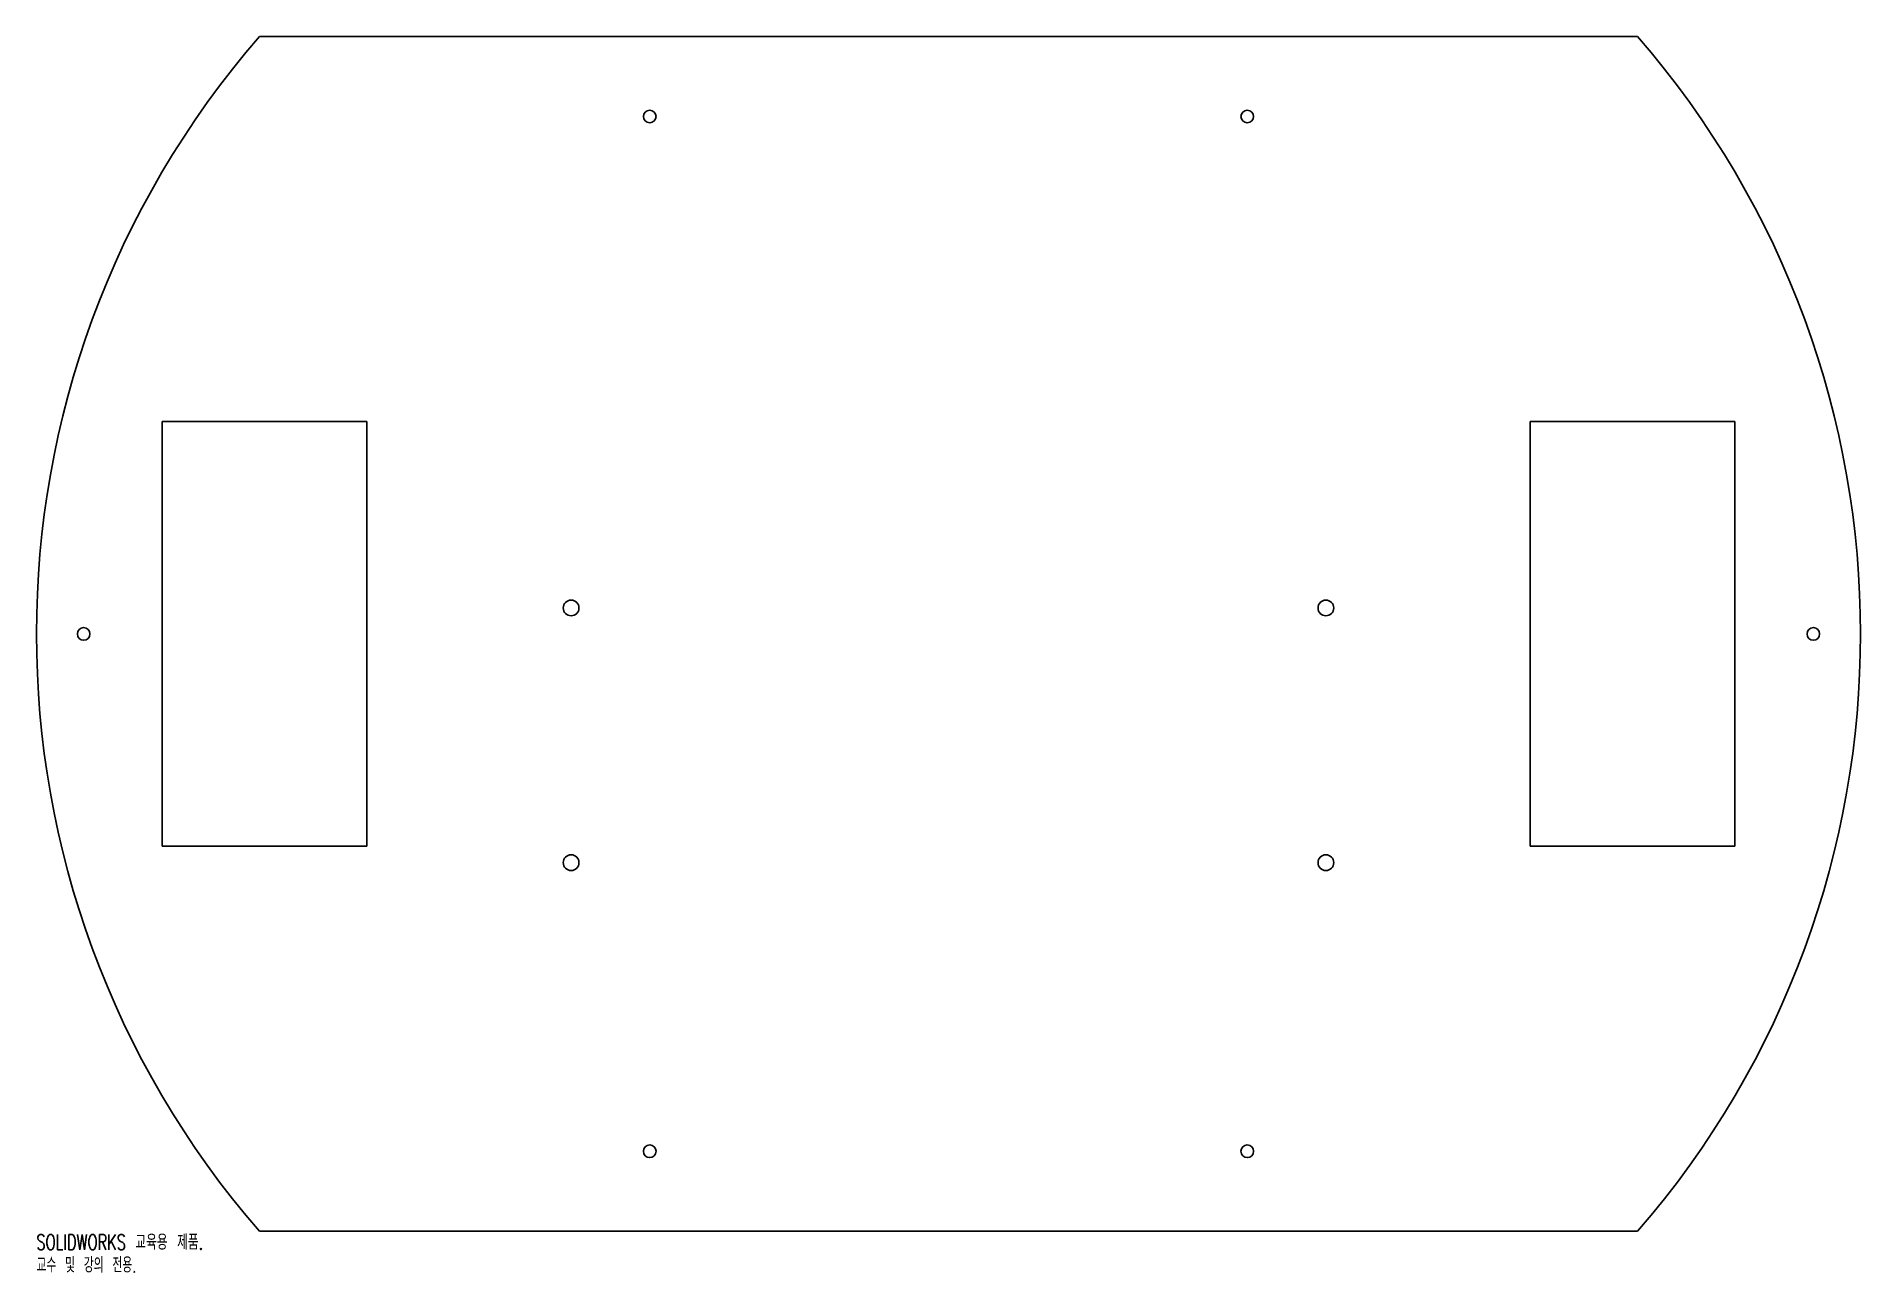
# Model space of a CAD drawing. Header units: millimetres. Extents: x -290 to 290, y -203 to 190.
import ezdxf

# ---------------------------------------------------------------- set-up
doc = ezdxf.new("R2010")
doc.units = ezdxf.units.MM
doc.styles.add('SLDTEXTSTYLE0', font='TXT', dxfattribs={"width": 0.7, "bigfont": 'bigfont'})
doc.styles.add('SLDTEXTSTYLE1', font='TXT', dxfattribs={"width": 0.645455, "bigfont": 'bigfont'})

msp = doc.modelspace()

# ---------------------------------------------------------------- linework, layer by layer
at = {"color": 7, "linetype": 'Continuous', "lineweight": 25}
for p, q in [((219.09, 190), (-219.09, 190)), ((-250, 67.5), (-250, -67.5)), ((-250, 67.5), (-185, 67.5)), ((-185, 67.5), (-185, -67.5)), ((185, 67.5), (185, -67.5)), ((250, 67.5), (185, 67.5)), ((250, 67.5), (250, -67.5)), ((-250, -67.5), (-185, -67.5)), ((250, -67.5), (185, -67.5)), ((219.09, -190), (-219.09, -190))]:
    msp.add_line(p, q, dxfattribs=at)
for centre, radius in [((-95, 164.54), 2), ((95, 164.54), 2), ((-120, 8.25), 2.5), ((120, 8.25), 2.5), ((-275, 0), 2), ((275, 0), 2), ((-120, -72.75), 2.5), ((120, -72.75), 2.5), ((-95, -164.54), 2), ((95, -164.54), 2)]:
    msp.add_circle(centre, radius, dxfattribs=at)
for start, end in [(139.06728, 220.93272), (319.06728, 40.93272)]:
    msp.add_arc((0, 0), 290, start, end, dxfattribs=at)

# ---------------------------------------------------------------- texts
at = {"color": 7, "linetype": 'Continuous', "char_height": 4.8336, "attachment_point": 1}
for s, insert, style in [('SOLIDWORKS 교육용 제품.', (-290, -191.02), 'SLDTEXTSTYLE0'), ('교수 및 강의 전용.', (-290, -198.27), 'SLDTEXTSTYLE1')]:
    msp.add_mtext(s, dxfattribs=dict(at, insert=insert, style=style))

doc.saveas('drawing.dxf')
